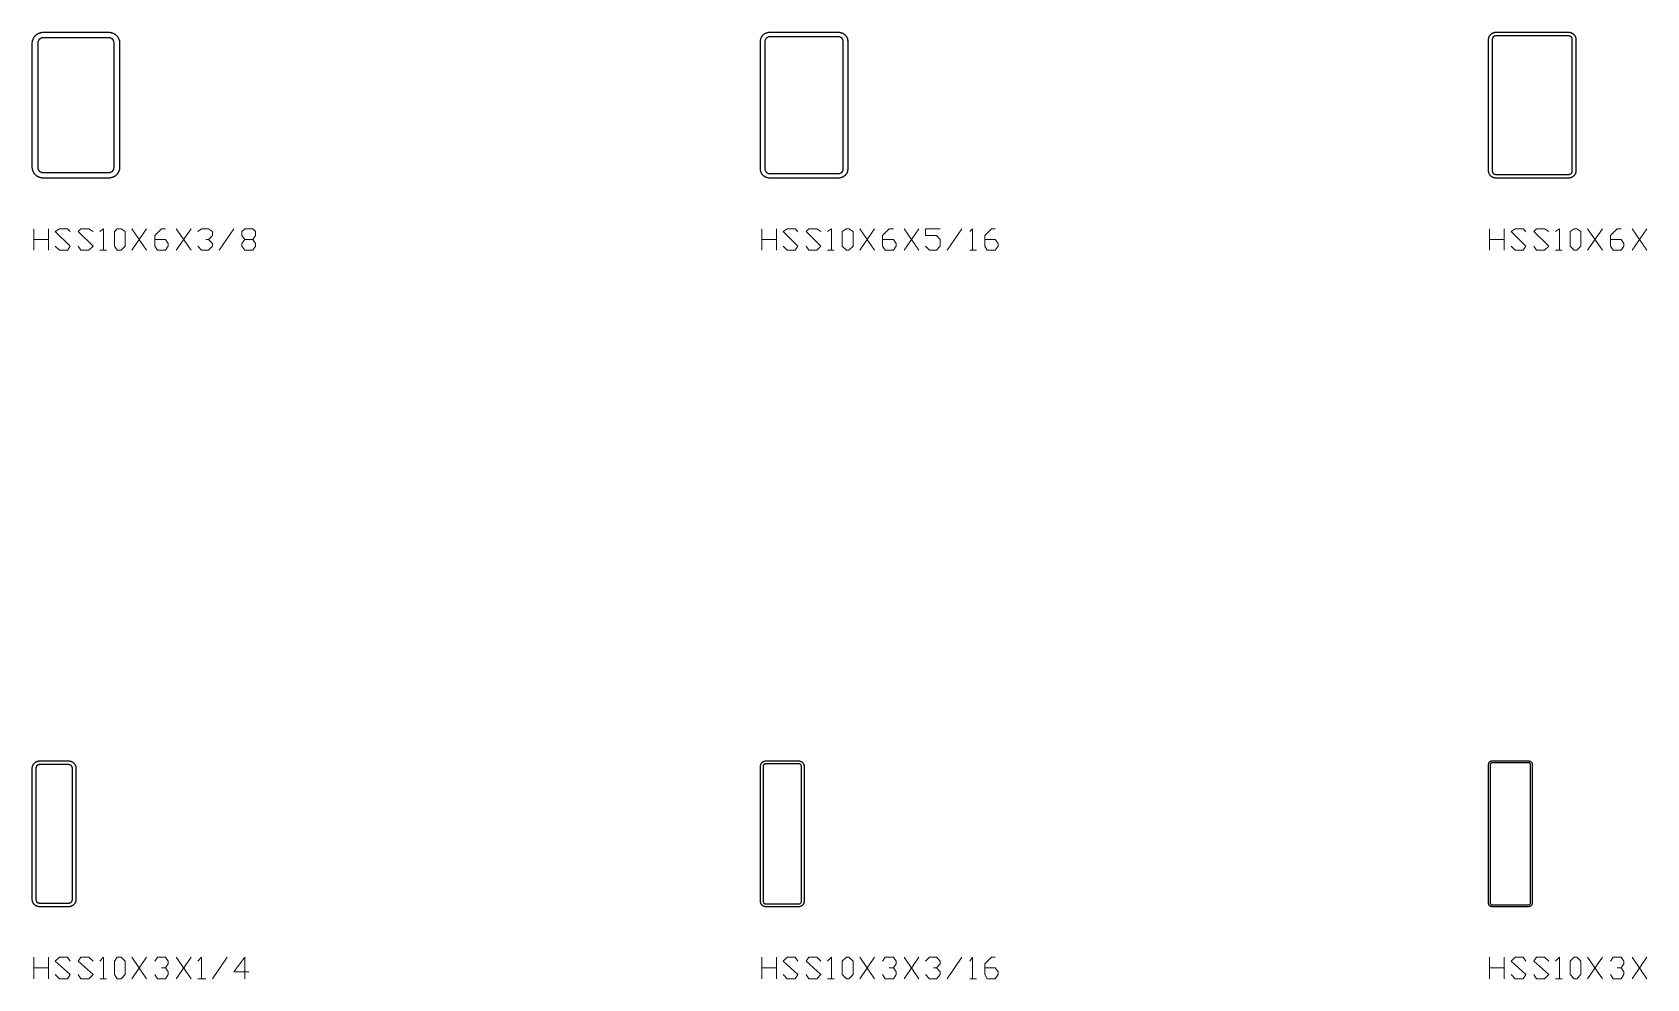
# Model space of a CAD drawing. Header units: inches. Extents: x 0 to 975, y -1305 to 34.
# Drawn here: x 250 to 360.9, y -704.9 to -640 of the extents above; entities that cross this region are included whole.
import ezdxf

# ---------------------------------------------------------------- set-up
doc = ezdxf.new("R2010")
doc.units = ezdxf.units.IN
doc.header["$MEASUREMENT"] = 0
doc.layers.add('AISC_STEEL', color=7, linetype='Continuous')

msp = doc.modelspace()

# ---------------------------------------------------------------- linework, layer by layer
at = {"color": 3, "lineweight": 0}
for p, q in [((250.11, -654.96), (250.11, -653.48)), ((251.12, -653.48), (251.12, -654.96)), ((256.84, -653.48), (257.85, -654.96)), ((256.84, -654.96), (257.85, -653.48)), ((259.88, -653.48), (260.9, -654.96)), ((259.88, -654.96), (260.9, -653.48)), ((262.83, -654.96), (263.85, -653.48)), ((300.09, -654.96), (300.09, -653.48)), ((301.1, -653.48), (301.1, -654.96)), ((306.82, -653.48), (307.84, -654.96)), ((306.82, -654.96), (307.84, -653.48)), ((309.86, -653.48), (310.88, -654.96)), ((309.86, -654.96), (310.88, -653.48)), ((312.82, -654.96), (313.83, -653.48)), ((350.07, -654.96), (350.07, -653.48)), ((351.08, -653.48), (351.08, -654.96)), ((356.8, -653.48), (357.82, -654.96)), ((356.8, -654.96), (357.82, -653.48)), ((359.85, -653.48), (360.86, -654.96)), ((359.85, -654.96), (360.86, -653.48)), ((250.11, -654.22), (251.12, -654.22)), ((254.63, -654.96), (255.09, -654.96)), ((255.83, -654.96), (255.83, -654.96)), ((300.09, -654.22), (301.1, -654.22)), ((304.61, -654.96), (305.07, -654.96)), ((305.9, -654.96), (305.9, -654.96)), ((314.38, -654.96), (314.84, -654.96)), ((350.07, -654.22), (351.08, -654.22)), ((354.59, -654.96), (355.05, -654.96)), ((355.88, -654.96), (355.88, -654.96)), ((250.11, -704.94), (250.11, -703.46)), ((251.12, -703.46), (251.12, -704.94)), ((256.84, -703.46), (257.85, -704.94)), ((256.84, -704.94), (257.85, -703.46)), ((259.88, -703.46), (260.9, -704.94)), ((259.88, -704.94), (260.9, -703.46)), ((262.37, -704.94), (263.39, -703.46)), ((300.09, -704.94), (300.09, -703.46)), ((301.1, -703.46), (301.1, -704.94)), ((306.82, -703.46), (307.84, -704.94)), ((306.82, -704.94), (307.84, -703.46)), ((309.86, -703.46), (310.88, -704.94)), ((309.86, -704.94), (310.88, -703.46)), ((312.82, -704.94), (313.83, -703.46)), ((350.07, -704.94), (350.07, -703.46)), ((351.08, -703.46), (351.08, -704.94)), ((356.8, -703.46), (357.82, -704.94)), ((356.8, -704.94), (357.82, -703.46)), ((359.85, -703.46), (360.86, -704.94)), ((359.85, -704.94), (360.86, -703.46)), ((250.11, -704.2), (251.12, -704.2)), ((254.63, -704.94), (255.09, -704.94)), ((255.83, -704.94), (255.83, -704.94)), ((261.36, -704.94), (261.91, -704.94)), ((300.09, -704.2), (301.1, -704.2)), ((304.61, -704.94), (305.07, -704.94)), ((305.9, -704.94), (305.9, -704.94)), ((314.38, -704.94), (314.84, -704.94)), ((350.07, -704.2), (351.08, -704.2)), ((354.59, -704.94), (355.05, -704.94)), ((355.88, -704.94), (355.88, -704.94))]:
    msp.add_line(p, q, dxfattribs=at)
for points in [[(251.58, -654.68), (251.86, -654.96), (252.41, -654.96), (252.6, -654.68), (251.58, -653.67), (251.86, -653.48), (252.41, -653.48), (252.6, -653.67)], [(253.15, -654.68), (253.34, -654.96), (253.89, -654.96), (254.17, -654.68), (253.15, -653.67), (253.34, -653.48), (253.89, -653.48), (254.17, -653.67)], [(254.63, -653.67), (254.9, -653.48), (254.9, -654.96)], [(258.41, -654.22), (259.14, -654.22), (259.33, -654.5), (259.33, -654.68), (259.14, -654.96), (258.59, -654.96), (258.41, -654.68), (258.41, -653.94), (258.87, -653.48), (259.14, -653.48)], [(261.36, -653.67), (261.63, -653.48), (262.1, -653.48), (262.37, -653.67), (262.37, -653.94), (262.1, -654.22), (261.91, -654.22)], [(265.14, -654.22), (265.32, -654.5), (265.32, -654.68), (265.14, -654.96), (264.59, -654.96), (264.4, -654.68), (264.4, -654.5), (264.59, -654.22), (265.14, -654.22), (265.32, -653.94), (265.32, -653.67), (265.14, -653.48), (264.59, -653.48), (264.4, -653.67), (264.4, -653.94), (264.59, -654.22)], [(301.56, -654.68), (301.84, -654.96), (302.39, -654.96), (302.58, -654.68), (301.56, -653.67), (301.84, -653.48), (302.39, -653.48), (302.58, -653.67)], [(303.13, -654.68), (303.32, -654.96), (303.87, -654.96), (304.15, -654.68), (303.13, -653.67), (303.32, -653.48), (303.87, -653.48), (304.15, -653.67)], [(304.61, -653.67), (304.88, -653.48), (304.88, -654.96)], [(308.39, -654.22), (309.13, -654.22), (309.31, -654.5), (309.31, -654.68), (309.13, -654.96), (308.57, -654.96), (308.39, -654.68), (308.39, -653.94), (308.85, -653.48), (309.13, -653.48)], [(311.34, -654.68), (311.62, -654.96), (312.08, -654.96), (312.35, -654.68), (312.35, -654.22), (312.08, -653.94), (311.34, -653.94), (311.34, -653.48), (312.35, -653.48)], [(314.38, -653.67), (314.57, -653.48), (314.57, -654.96)], [(315.4, -654.22), (316.13, -654.22), (316.32, -654.5), (316.32, -654.68), (316.13, -654.96), (315.58, -654.96), (315.4, -654.68), (315.4, -653.94), (315.86, -653.48), (316.13, -653.48)], [(351.55, -654.68), (351.82, -654.96), (352.38, -654.96), (352.56, -654.68), (351.55, -653.67), (351.82, -653.48), (352.38, -653.48), (352.56, -653.67)], [(353.11, -654.68), (353.3, -654.96), (353.85, -654.96), (354.13, -654.68), (353.11, -653.67), (353.3, -653.48), (353.85, -653.48), (354.13, -653.67)], [(354.59, -653.67), (354.87, -653.48), (354.87, -654.96)], [(358.37, -654.22), (359.11, -654.22), (359.29, -654.5), (359.29, -654.68), (359.11, -654.96), (358.55, -654.96), (358.37, -654.68), (358.37, -653.94), (358.83, -653.48), (359.11, -653.48)], [(262.1, -654.22), (262.37, -654.5), (262.37, -654.68), (262.1, -654.96), (261.63, -654.96), (261.36, -654.68)], [(251.58, -704.66), (251.86, -704.94), (252.41, -704.94), (252.6, -704.66), (251.58, -703.74), (251.86, -703.46), (252.41, -703.46), (252.6, -703.74)], [(253.15, -704.66), (253.34, -704.94), (253.89, -704.94), (254.17, -704.66), (253.15, -703.74), (253.34, -703.46), (253.89, -703.46), (254.17, -703.74)], [(254.63, -703.74), (254.9, -703.46), (254.9, -704.94)], [(258.41, -703.74), (258.59, -703.46), (259.14, -703.46), (259.33, -703.74), (259.33, -703.92), (259.14, -704.2), (258.87, -704.2)], [(261.36, -703.74), (261.63, -703.46), (261.63, -704.94)], [(264.86, -704.48), (263.85, -704.48), (264.59, -703.46), (264.59, -704.94)], [(301.56, -704.66), (301.84, -704.94), (302.39, -704.94), (302.58, -704.66), (301.56, -703.74), (301.84, -703.46), (302.39, -703.46), (302.58, -703.74)], [(303.13, -704.66), (303.32, -704.94), (303.87, -704.94), (304.15, -704.66), (303.13, -703.74), (303.32, -703.46), (303.87, -703.46), (304.15, -703.74)], [(304.61, -703.74), (304.88, -703.46), (304.88, -704.94)], [(308.39, -703.74), (308.57, -703.46), (309.13, -703.46), (309.31, -703.74), (309.31, -703.92), (309.13, -704.2), (308.85, -704.2)], [(311.34, -703.74), (311.62, -703.46), (312.08, -703.46), (312.35, -703.74), (312.35, -703.92), (312.08, -704.2), (311.89, -704.2)], [(314.38, -703.74), (314.57, -703.46), (314.57, -704.94)], [(315.4, -704.2), (316.13, -704.2), (316.32, -704.48), (316.32, -704.66), (316.13, -704.94), (315.58, -704.94), (315.4, -704.66), (315.4, -703.92), (315.86, -703.46), (316.13, -703.46)], [(351.55, -704.66), (351.82, -704.94), (352.38, -704.94), (352.56, -704.66), (351.55, -703.74), (351.82, -703.46), (352.38, -703.46), (352.56, -703.74)], [(353.11, -704.66), (353.3, -704.94), (353.85, -704.94), (354.13, -704.66), (353.11, -703.74), (353.3, -703.46), (353.85, -703.46), (354.13, -703.74)], [(354.59, -703.74), (354.87, -703.46), (354.87, -704.94)], [(358.37, -703.74), (358.55, -703.46), (359.11, -703.46), (359.29, -703.74), (359.29, -703.92), (359.11, -704.2), (358.83, -704.2)], [(259.14, -704.2), (259.33, -704.48), (259.33, -704.66), (259.14, -704.94), (258.59, -704.94), (258.41, -704.66)], [(309.13, -704.2), (309.31, -704.48), (309.31, -704.66), (309.13, -704.94), (308.57, -704.94), (308.39, -704.66)], [(312.08, -704.2), (312.35, -704.48), (312.35, -704.66), (312.08, -704.94), (311.62, -704.94), (311.34, -704.66)], [(359.11, -704.2), (359.29, -704.48), (359.29, -704.66), (359.11, -704.94), (358.55, -704.94), (358.37, -704.66)]]:
    msp.add_lwpolyline(points, dxfattribs=at)
for points in [[(255.83, -654.96), (255.64, -654.68), (255.64, -653.67), (255.83, -653.48), (256.1, -653.48), (256.38, -653.67), (256.38, -654.68), (256.1, -654.96)], [(305.9, -654.96), (305.62, -654.68), (305.62, -653.67), (305.9, -653.48), (306.08, -653.48), (306.36, -653.67), (306.36, -654.68), (306.08, -654.96)], [(355.88, -654.96), (355.6, -654.68), (355.6, -653.67), (355.88, -653.48), (356.06, -653.48), (356.34, -653.67), (356.34, -654.68), (356.06, -654.96)], [(255.83, -704.94), (255.64, -704.66), (255.64, -703.74), (255.83, -703.46), (256.1, -703.46), (256.38, -703.74), (256.38, -704.66), (256.1, -704.94)], [(305.9, -704.94), (305.62, -704.66), (305.62, -703.74), (305.9, -703.46), (306.08, -703.46), (306.36, -703.74), (306.36, -704.66), (306.08, -704.94)], [(355.88, -704.94), (355.6, -704.66), (355.6, -703.74), (355.88, -703.46), (356.06, -703.46), (356.34, -703.74), (356.34, -704.66), (356.06, -704.94)]]:
    msp.add_lwpolyline(points, close=True, dxfattribs=at)
at = {"layer": 'AISC_STEEL'}
for points in [[(255.25, -640), (255.28, -640), (255.31, -640), (255.34, -640.01), (255.37, -640.01), (255.4, -640.01), (255.43, -640.02), (255.45, -640.03), (255.48, -640.04), (255.51, -640.05), (255.54, -640.06), (255.56, -640.07), (255.59, -640.08), (255.62, -640.1), (255.64, -640.11), (255.67, -640.13), (255.69, -640.14), (255.71, -640.16), (255.74, -640.18), (255.76, -640.2), (255.78, -640.22), (255.8, -640.24), (255.82, -640.26), (255.84, -640.29), (255.86, -640.31), (255.87, -640.33), (255.89, -640.36), (255.9, -640.38), (255.92, -640.41), (255.93, -640.44), (255.94, -640.46), (255.95, -640.49), (255.96, -640.52), (255.97, -640.55), (255.98, -640.57), (255.99, -640.6), (255.99, -640.63), (255.99, -640.66), (256, -640.69), (256, -640.72), (256, -640.75), (256, -649.25), (256, -649.28), (256, -649.31), (255.99, -649.34), (255.99, -649.37), (255.99, -649.4), (255.98, -649.43), (255.97, -649.45), (255.96, -649.48), (255.95, -649.51), (255.94, -649.54), (255.93, -649.56), (255.92, -649.59), (255.9, -649.62), (255.89, -649.64), (255.87, -649.67), (255.86, -649.69), (255.84, -649.71), (255.82, -649.74), (255.8, -649.76), (255.78, -649.78), (255.76, -649.8), (255.74, -649.82), (255.71, -649.84), (255.69, -649.86), (255.67, -649.87), (255.64, -649.89), (255.62, -649.9), (255.59, -649.92), (255.56, -649.93), (255.54, -649.94), (255.51, -649.95), (255.48, -649.96), (255.45, -649.97), (255.43, -649.98), (255.4, -649.99), (255.37, -649.99), (255.34, -649.99), (255.31, -650), (255.28, -650), (255.25, -650), (250.75, -650), (250.72, -650), (250.69, -650), (250.66, -649.99), (250.63, -649.99), (250.6, -649.99), (250.57, -649.98), (250.55, -649.97), (250.52, -649.96), (250.49, -649.95), (250.46, -649.94), (250.44, -649.93), (250.41, -649.92), (250.38, -649.9), (250.36, -649.89), (250.33, -649.87), (250.31, -649.86), (250.29, -649.84), (250.26, -649.82), (250.24, -649.8), (250.22, -649.78), (250.2, -649.76), (250.18, -649.74), (250.16, -649.71), (250.14, -649.69), (250.13, -649.67), (250.11, -649.64), (250.1, -649.62), (250.08, -649.59), (250.07, -649.56), (250.06, -649.54), (250.05, -649.51), (250.04, -649.48), (250.03, -649.45), (250.02, -649.43), (250.01, -649.4), (250.01, -649.37), (250.01, -649.34), (250, -649.31), (250, -649.28), (250, -649.25), (250, -640.75), (250, -640.72), (250, -640.69), (250.01, -640.66), (250.01, -640.63), (250.01, -640.6), (250.02, -640.57), (250.03, -640.55), (250.04, -640.52), (250.05, -640.49), (250.06, -640.46), (250.07, -640.44), (250.08, -640.41), (250.1, -640.38), (250.11, -640.36), (250.13, -640.33), (250.14, -640.31), (250.16, -640.29), (250.18, -640.26), (250.2, -640.24), (250.22, -640.22), (250.24, -640.2), (250.26, -640.18), (250.29, -640.16), (250.31, -640.14), (250.33, -640.13), (250.36, -640.11), (250.38, -640.1), (250.41, -640.08), (250.44, -640.07), (250.46, -640.06), (250.49, -640.05), (250.52, -640.04), (250.55, -640.03), (250.57, -640.02), (250.6, -640.01), (250.63, -640.01), (250.66, -640.01), (250.69, -640), (250.72, -640), (250.75, -640)], [(250.75, -640.38), (250.72, -640.38), (250.69, -640.38), (250.66, -640.39), (250.63, -640.39), (250.61, -640.4), (250.58, -640.42), (250.55, -640.43), (250.53, -640.45), (250.51, -640.46), (250.48, -640.48), (250.46, -640.51), (250.45, -640.53), (250.43, -640.55), (250.42, -640.58), (250.4, -640.61), (250.39, -640.63), (250.39, -640.66), (250.38, -640.69), (250.38, -640.72), (250.38, -640.75), (250.38, -649.25), (250.38, -649.28), (250.38, -649.31), (250.39, -649.34), (250.39, -649.37), (250.4, -649.39), (250.42, -649.42), (250.43, -649.45), (250.45, -649.47), (250.46, -649.49), (250.48, -649.52), (250.51, -649.54), (250.53, -649.55), (250.55, -649.57), (250.58, -649.58), (250.61, -649.6), (250.63, -649.61), (250.66, -649.61), (250.69, -649.62), (250.72, -649.62), (250.75, -649.62), (255.25, -649.62), (255.28, -649.62), (255.31, -649.62), (255.34, -649.61), (255.37, -649.61), (255.39, -649.6), (255.42, -649.58), (255.45, -649.57), (255.47, -649.55), (255.49, -649.54), (255.52, -649.52), (255.54, -649.49), (255.55, -649.47), (255.57, -649.45), (255.58, -649.42), (255.6, -649.39), (255.61, -649.37), (255.61, -649.34), (255.62, -649.31), (255.62, -649.28), (255.62, -649.25), (255.62, -640.75), (255.62, -640.72), (255.62, -640.69), (255.61, -640.66), (255.61, -640.63), (255.6, -640.61), (255.58, -640.58), (255.57, -640.55), (255.55, -640.53), (255.54, -640.51), (255.52, -640.48), (255.49, -640.46), (255.47, -640.45), (255.45, -640.43), (255.42, -640.42), (255.39, -640.4), (255.37, -640.39), (255.34, -640.39), (255.31, -640.38), (255.28, -640.38), (255.25, -640.38)], [(305.38, -640), (305.4, -640), (305.43, -640), (305.46, -640.01), (305.49, -640.01), (305.52, -640.02), (305.55, -640.03), (305.58, -640.03), (305.61, -640.04), (305.63, -640.06), (305.66, -640.07), (305.69, -640.08), (305.71, -640.1), (305.74, -640.12), (305.76, -640.13), (305.78, -640.15), (305.81, -640.17), (305.83, -640.19), (305.85, -640.22), (305.87, -640.24), (305.88, -640.26), (305.9, -640.29), (305.92, -640.31), (305.93, -640.34), (305.94, -640.37), (305.96, -640.39), (305.97, -640.42), (305.97, -640.45), (305.98, -640.48), (305.99, -640.51), (305.99, -640.54), (306, -640.57), (306, -640.6), (306, -640.62), (306, -649.38), (306, -649.4), (306, -649.43), (305.99, -649.46), (305.99, -649.49), (305.98, -649.52), (305.97, -649.55), (305.97, -649.58), (305.96, -649.61), (305.94, -649.63), (305.93, -649.66), (305.92, -649.69), (305.9, -649.71), (305.88, -649.74), (305.87, -649.76), (305.85, -649.78), (305.83, -649.81), (305.81, -649.83), (305.78, -649.85), (305.76, -649.87), (305.74, -649.88), (305.71, -649.9), (305.69, -649.92), (305.66, -649.93), (305.63, -649.94), (305.61, -649.96), (305.58, -649.97), (305.55, -649.97), (305.52, -649.98), (305.49, -649.99), (305.46, -649.99), (305.43, -650), (305.4, -650), (305.38, -650), (300.62, -650), (300.6, -650), (300.57, -650), (300.54, -649.99), (300.51, -649.99), (300.48, -649.98), (300.45, -649.97), (300.42, -649.97), (300.39, -649.96), (300.37, -649.94), (300.34, -649.93), (300.31, -649.92), (300.29, -649.9), (300.26, -649.88), (300.24, -649.87), (300.22, -649.85), (300.19, -649.83), (300.17, -649.81), (300.15, -649.78), (300.13, -649.76), (300.12, -649.74), (300.1, -649.71), (300.08, -649.69), (300.07, -649.66), (300.06, -649.63), (300.04, -649.61), (300.03, -649.58), (300.03, -649.55), (300.02, -649.52), (300.01, -649.49), (300.01, -649.46), (300, -649.43), (300, -649.4), (300, -649.38), (300, -640.62), (300, -640.6), (300, -640.57), (300.01, -640.54), (300.01, -640.51), (300.02, -640.48), (300.03, -640.45), (300.03, -640.42), (300.04, -640.39), (300.06, -640.37), (300.07, -640.34), (300.08, -640.31), (300.1, -640.29), (300.12, -640.26), (300.13, -640.24), (300.15, -640.22), (300.17, -640.19), (300.19, -640.17), (300.22, -640.15), (300.24, -640.13), (300.26, -640.12), (300.29, -640.1), (300.31, -640.08), (300.34, -640.07), (300.37, -640.06), (300.39, -640.04), (300.42, -640.03), (300.45, -640.03), (300.48, -640.02), (300.51, -640.01), (300.54, -640.01), (300.57, -640), (300.6, -640), (300.62, -640)], [(300.62, -640.31), (300.6, -640.31), (300.57, -640.32), (300.54, -640.32), (300.51, -640.33), (300.49, -640.35), (300.46, -640.36), (300.44, -640.38), (300.41, -640.39), (300.39, -640.41), (300.38, -640.44), (300.36, -640.46), (300.35, -640.49), (300.33, -640.51), (300.32, -640.54), (300.32, -640.57), (300.31, -640.6), (300.31, -640.62), (300.31, -649.38), (300.31, -649.4), (300.32, -649.43), (300.32, -649.46), (300.33, -649.49), (300.35, -649.51), (300.36, -649.54), (300.38, -649.56), (300.39, -649.59), (300.41, -649.61), (300.44, -649.62), (300.46, -649.64), (300.49, -649.65), (300.51, -649.67), (300.54, -649.68), (300.57, -649.68), (300.6, -649.69), (300.62, -649.69), (305.38, -649.69), (305.4, -649.69), (305.43, -649.68), (305.46, -649.68), (305.49, -649.67), (305.51, -649.65), (305.54, -649.64), (305.56, -649.62), (305.59, -649.61), (305.61, -649.59), (305.62, -649.56), (305.64, -649.54), (305.65, -649.51), (305.67, -649.49), (305.68, -649.46), (305.68, -649.43), (305.69, -649.4), (305.69, -649.38), (305.69, -640.62), (305.69, -640.6), (305.68, -640.57), (305.68, -640.54), (305.67, -640.51), (305.65, -640.49), (305.64, -640.46), (305.62, -640.44), (305.61, -640.41), (305.59, -640.39), (305.56, -640.38), (305.54, -640.36), (305.51, -640.35), (305.49, -640.33), (305.46, -640.32), (305.43, -640.32), (305.4, -640.31), (305.38, -640.31)], [(355.5, -640), (355.53, -640), (355.56, -640), (355.59, -640.01), (355.62, -640.01), (355.64, -640.02), (355.67, -640.03), (355.7, -640.04), (355.72, -640.05), (355.75, -640.07), (355.77, -640.08), (355.8, -640.1), (355.82, -640.12), (355.84, -640.14), (355.86, -640.16), (355.88, -640.18), (355.9, -640.2), (355.92, -640.23), (355.93, -640.25), (355.95, -640.28), (355.96, -640.3), (355.97, -640.33), (355.98, -640.36), (355.99, -640.38), (355.99, -640.41), (356, -640.44), (356, -640.47), (356, -640.5), (356, -649.5), (356, -649.53), (356, -649.56), (355.99, -649.59), (355.99, -649.62), (355.98, -649.64), (355.97, -649.67), (355.96, -649.7), (355.95, -649.72), (355.93, -649.75), (355.92, -649.77), (355.9, -649.8), (355.88, -649.82), (355.86, -649.84), (355.84, -649.86), (355.82, -649.88), (355.8, -649.9), (355.77, -649.92), (355.75, -649.93), (355.72, -649.95), (355.7, -649.96), (355.67, -649.97), (355.64, -649.98), (355.62, -649.99), (355.59, -649.99), (355.56, -650), (355.53, -650), (355.5, -650), (350.5, -650), (350.47, -650), (350.44, -650), (350.41, -649.99), (350.38, -649.99), (350.36, -649.98), (350.33, -649.97), (350.3, -649.96), (350.28, -649.95), (350.25, -649.93), (350.23, -649.92), (350.2, -649.9), (350.18, -649.88), (350.16, -649.86), (350.14, -649.84), (350.12, -649.82), (350.1, -649.8), (350.08, -649.77), (350.07, -649.75), (350.05, -649.72), (350.04, -649.7), (350.03, -649.67), (350.02, -649.64), (350.01, -649.62), (350.01, -649.59), (350, -649.56), (350, -649.53), (350, -649.5), (350, -640.5), (350, -640.47), (350, -640.44), (350.01, -640.41), (350.01, -640.38), (350.02, -640.36), (350.03, -640.33), (350.04, -640.3), (350.05, -640.28), (350.07, -640.25), (350.08, -640.23), (350.1, -640.2), (350.12, -640.18), (350.14, -640.16), (350.16, -640.14), (350.18, -640.12), (350.2, -640.1), (350.23, -640.08), (350.25, -640.07), (350.28, -640.05), (350.3, -640.04), (350.33, -640.03), (350.36, -640.02), (350.38, -640.01), (350.41, -640.01), (350.44, -640), (350.47, -640), (350.5, -640)], [(350.5, -640.25), (350.47, -640.25), (350.44, -640.26), (350.42, -640.26), (350.39, -640.27), (350.37, -640.29), (350.34, -640.3), (350.32, -640.32), (350.3, -640.34), (350.29, -640.37), (350.27, -640.39), (350.26, -640.42), (350.26, -640.44), (350.25, -640.47), (350.25, -640.5), (350.25, -649.5), (350.25, -649.53), (350.26, -649.56), (350.26, -649.58), (350.27, -649.61), (350.29, -649.63), (350.3, -649.66), (350.32, -649.68), (350.34, -649.7), (350.37, -649.71), (350.39, -649.73), (350.42, -649.74), (350.44, -649.74), (350.47, -649.75), (350.5, -649.75), (355.5, -649.75), (355.53, -649.75), (355.56, -649.74), (355.58, -649.74), (355.61, -649.73), (355.63, -649.71), (355.66, -649.7), (355.68, -649.68), (355.7, -649.66), (355.71, -649.63), (355.73, -649.61), (355.74, -649.58), (355.74, -649.56), (355.75, -649.53), (355.75, -649.5), (355.75, -640.5), (355.75, -640.47), (355.74, -640.44), (355.74, -640.42), (355.73, -640.39), (355.71, -640.37), (355.7, -640.34), (355.68, -640.32), (355.66, -640.3), (355.63, -640.29), (355.61, -640.27), (355.58, -640.26), (355.56, -640.26), (355.53, -640.25), (355.5, -640.25)], [(252.5, -690), (252.53, -690), (252.56, -690), (252.59, -690.01), (252.62, -690.01), (252.64, -690.02), (252.67, -690.03), (252.7, -690.04), (252.72, -690.05), (252.75, -690.07), (252.77, -690.08), (252.8, -690.1), (252.82, -690.12), (252.84, -690.14), (252.86, -690.16), (252.88, -690.18), (252.9, -690.2), (252.92, -690.23), (252.93, -690.25), (252.95, -690.28), (252.96, -690.3), (252.97, -690.33), (252.98, -690.36), (252.99, -690.38), (252.99, -690.41), (253, -690.44), (253, -690.47), (253, -690.5), (253, -699.5), (253, -699.53), (253, -699.56), (252.99, -699.59), (252.99, -699.62), (252.98, -699.64), (252.97, -699.67), (252.96, -699.7), (252.95, -699.72), (252.93, -699.75), (252.92, -699.77), (252.9, -699.8), (252.88, -699.82), (252.86, -699.84), (252.84, -699.86), (252.82, -699.88), (252.8, -699.9), (252.77, -699.92), (252.75, -699.93), (252.72, -699.95), (252.7, -699.96), (252.67, -699.97), (252.64, -699.98), (252.62, -699.99), (252.59, -699.99), (252.56, -700), (252.53, -700), (252.5, -700), (250.5, -700), (250.47, -700), (250.44, -700), (250.41, -699.99), (250.38, -699.99), (250.36, -699.98), (250.33, -699.97), (250.3, -699.96), (250.28, -699.95), (250.25, -699.93), (250.23, -699.92), (250.2, -699.9), (250.18, -699.88), (250.16, -699.86), (250.14, -699.84), (250.12, -699.82), (250.1, -699.8), (250.08, -699.77), (250.07, -699.75), (250.05, -699.72), (250.04, -699.7), (250.03, -699.67), (250.02, -699.64), (250.01, -699.62), (250.01, -699.59), (250, -699.56), (250, -699.53), (250, -699.5), (250, -690.5), (250, -690.47), (250, -690.44), (250.01, -690.41), (250.01, -690.38), (250.02, -690.36), (250.03, -690.33), (250.04, -690.3), (250.05, -690.28), (250.07, -690.25), (250.08, -690.23), (250.1, -690.2), (250.12, -690.18), (250.14, -690.16), (250.16, -690.14), (250.18, -690.12), (250.2, -690.1), (250.23, -690.08), (250.25, -690.07), (250.28, -690.05), (250.3, -690.04), (250.33, -690.03), (250.36, -690.02), (250.38, -690.01), (250.41, -690.01), (250.44, -690), (250.47, -690), (250.5, -690)], [(250.5, -690.25), (250.47, -690.25), (250.44, -690.26), (250.42, -690.26), (250.39, -690.27), (250.37, -690.29), (250.34, -690.3), (250.32, -690.32), (250.3, -690.34), (250.29, -690.37), (250.27, -690.39), (250.26, -690.42), (250.26, -690.44), (250.25, -690.47), (250.25, -690.5), (250.25, -699.5), (250.25, -699.53), (250.26, -699.56), (250.26, -699.58), (250.27, -699.61), (250.29, -699.63), (250.3, -699.66), (250.32, -699.68), (250.34, -699.7), (250.37, -699.71), (250.39, -699.73), (250.42, -699.74), (250.44, -699.74), (250.47, -699.75), (250.5, -699.75), (252.5, -699.75), (252.53, -699.75), (252.56, -699.74), (252.58, -699.74), (252.61, -699.73), (252.63, -699.71), (252.66, -699.7), (252.68, -699.68), (252.7, -699.66), (252.71, -699.63), (252.73, -699.61), (252.74, -699.58), (252.74, -699.56), (252.75, -699.53), (252.75, -699.5), (252.75, -690.5), (252.75, -690.47), (252.74, -690.44), (252.74, -690.42), (252.73, -690.39), (252.71, -690.37), (252.7, -690.34), (252.68, -690.32), (252.66, -690.3), (252.63, -690.29), (252.61, -690.27), (252.58, -690.26), (252.56, -690.26), (252.53, -690.25), (252.5, -690.25)], [(302.62, -690), (302.65, -690), (302.68, -690), (302.71, -690.01), (302.74, -690.02), (302.77, -690.03), (302.8, -690.04), (302.82, -690.06), (302.85, -690.07), (302.87, -690.09), (302.89, -690.11), (302.91, -690.13), (302.93, -690.15), (302.94, -690.18), (302.96, -690.2), (302.97, -690.23), (302.98, -690.26), (302.99, -690.29), (303, -690.32), (303, -690.35), (303, -690.38), (303, -699.62), (303, -699.65), (303, -699.68), (302.99, -699.71), (302.98, -699.74), (302.97, -699.77), (302.96, -699.8), (302.94, -699.82), (302.93, -699.85), (302.91, -699.87), (302.89, -699.89), (302.87, -699.91), (302.85, -699.93), (302.82, -699.94), (302.8, -699.96), (302.77, -699.97), (302.74, -699.98), (302.71, -699.99), (302.68, -700), (302.65, -700), (302.62, -700), (300.38, -700), (300.35, -700), (300.32, -700), (300.29, -699.99), (300.26, -699.98), (300.23, -699.97), (300.2, -699.96), (300.18, -699.94), (300.15, -699.93), (300.13, -699.91), (300.11, -699.89), (300.09, -699.87), (300.07, -699.85), (300.06, -699.82), (300.04, -699.8), (300.03, -699.77), (300.02, -699.74), (300.01, -699.71), (300, -699.68), (300, -699.65), (300, -699.62), (300, -690.38), (300, -690.35), (300, -690.32), (300.01, -690.29), (300.02, -690.26), (300.03, -690.23), (300.04, -690.2), (300.06, -690.18), (300.07, -690.15), (300.09, -690.13), (300.11, -690.11), (300.13, -690.09), (300.15, -690.07), (300.18, -690.06), (300.2, -690.04), (300.23, -690.03), (300.26, -690.02), (300.29, -690.01), (300.32, -690), (300.35, -690), (300.38, -690)], [(300.38, -690.19), (300.35, -690.19), (300.33, -690.19), (300.3, -690.2), (300.28, -690.21), (300.26, -690.23), (300.24, -690.24), (300.23, -690.26), (300.21, -690.28), (300.2, -690.3), (300.19, -690.33), (300.19, -690.35), (300.19, -690.38), (300.19, -699.62), (300.19, -699.65), (300.19, -699.67), (300.2, -699.7), (300.21, -699.72), (300.23, -699.74), (300.24, -699.76), (300.26, -699.77), (300.28, -699.79), (300.3, -699.8), (300.33, -699.81), (300.35, -699.81), (300.38, -699.81), (302.62, -699.81), (302.65, -699.81), (302.67, -699.81), (302.7, -699.8), (302.72, -699.79), (302.74, -699.77), (302.76, -699.76), (302.77, -699.74), (302.79, -699.72), (302.8, -699.7), (302.81, -699.67), (302.81, -699.65), (302.81, -699.62), (302.81, -690.38), (302.81, -690.35), (302.81, -690.33), (302.8, -690.3), (302.79, -690.28), (302.77, -690.26), (302.76, -690.24), (302.74, -690.23), (302.72, -690.21), (302.7, -690.2), (302.67, -690.19), (302.65, -690.19), (302.62, -690.19)], [(352.75, -690), (352.78, -690), (352.81, -690.01), (352.83, -690.01), (352.86, -690.02), (352.88, -690.04), (352.91, -690.05), (352.93, -690.07), (352.95, -690.09), (352.96, -690.12), (352.98, -690.14), (352.99, -690.17), (352.99, -690.19), (353, -690.22), (353, -690.25), (353, -699.75), (353, -699.78), (352.99, -699.81), (352.99, -699.83), (352.98, -699.86), (352.96, -699.88), (352.95, -699.91), (352.93, -699.93), (352.91, -699.95), (352.88, -699.96), (352.86, -699.98), (352.83, -699.99), (352.81, -699.99), (352.78, -700), (352.75, -700), (350.25, -700), (350.22, -700), (350.19, -699.99), (350.17, -699.99), (350.14, -699.98), (350.12, -699.96), (350.09, -699.95), (350.07, -699.93), (350.05, -699.91), (350.04, -699.88), (350.02, -699.86), (350.01, -699.83), (350.01, -699.81), (350, -699.78), (350, -699.75), (350, -690.25), (350, -690.22), (350.01, -690.19), (350.01, -690.17), (350.02, -690.14), (350.04, -690.12), (350.05, -690.09), (350.07, -690.07), (350.09, -690.05), (350.12, -690.04), (350.14, -690.02), (350.17, -690.01), (350.19, -690.01), (350.22, -690), (350.25, -690)], [(350.25, -690.12), (350.23, -690.13), (350.22, -690.13), (350.2, -690.13), (350.19, -690.14), (350.17, -690.15), (350.16, -690.16), (350.15, -690.17), (350.14, -690.19), (350.13, -690.2), (350.13, -690.22), (350.13, -690.23), (350.12, -690.25), (350.12, -699.75), (350.13, -699.77), (350.13, -699.78), (350.13, -699.8), (350.14, -699.81), (350.15, -699.83), (350.16, -699.84), (350.17, -699.85), (350.19, -699.86), (350.2, -699.87), (350.22, -699.87), (350.23, -699.87), (350.25, -699.88), (352.75, -699.88), (352.77, -699.87), (352.78, -699.87), (352.8, -699.87), (352.81, -699.86), (352.83, -699.85), (352.84, -699.84), (352.85, -699.83), (352.86, -699.81), (352.87, -699.8), (352.87, -699.78), (352.87, -699.77), (352.88, -699.75), (352.88, -690.25), (352.87, -690.23), (352.87, -690.22), (352.87, -690.2), (352.86, -690.19), (352.85, -690.17), (352.84, -690.16), (352.83, -690.15), (352.81, -690.14), (352.8, -690.13), (352.78, -690.13), (352.77, -690.13), (352.75, -690.12)]]:
    msp.add_lwpolyline(points, close=True, dxfattribs=at)

doc.saveas('drawing.dxf')
